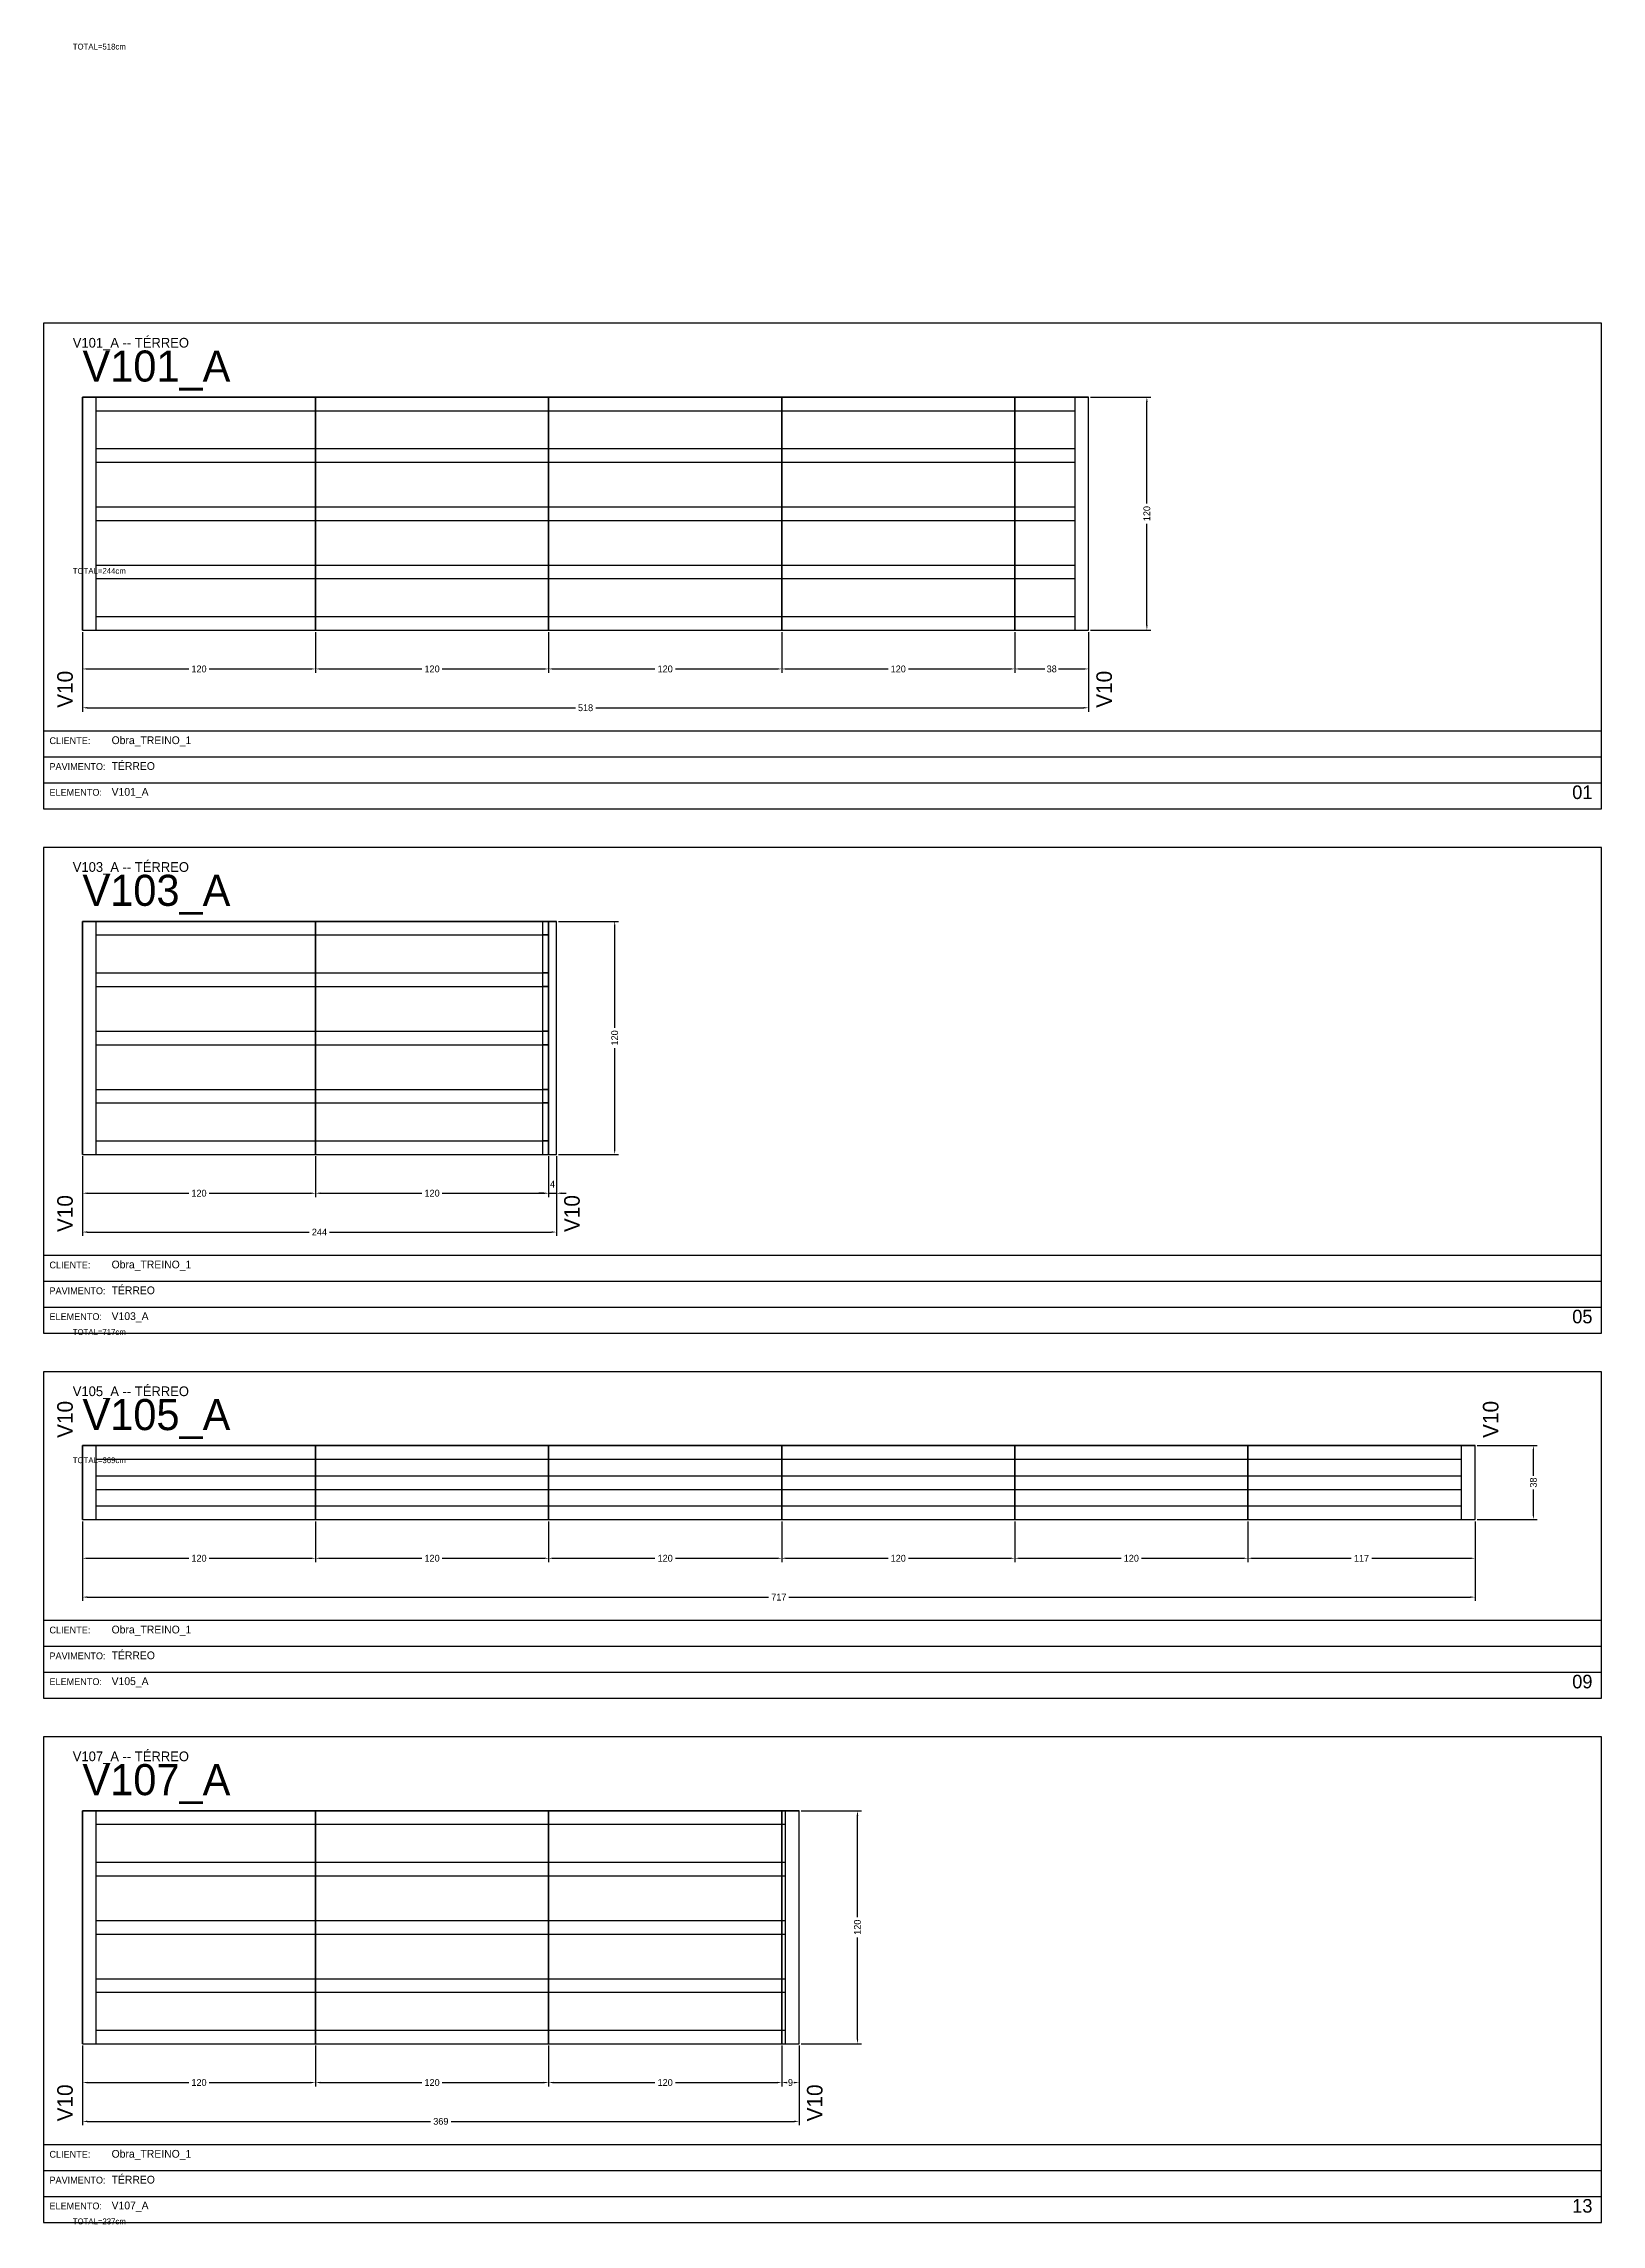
# Model space of a CAD drawing. Header units: metres. Extents: x 0 to 3268, y -4496 to 124.
# Drawn here: x 0 to 802, y -999 to 124 of the extents above; entities that cross this region are included whole.
import ezdxf

# ---------------------------------------------------------------- set-up
doc = ezdxf.new("R2010")
doc.units = ezdxf.units.M
for name, color, linetype in [('5', 5, 'Continuous'), ('BORDA_CELULA', 9, 'Continuous'), ('CARIMBO', 9, 'Continuous'), ('COTA', 241, 'Continuous'), ('NOMENCLATURA', 7, 'Continuous'), ('Painéis', 200, 'Continuous'), ('SARR_2.2x7', 40, 'Continuous')]:
    doc.layers.add(name, color=color, linetype=linetype)
doc.dimstyles.new('COTA', dxfattribs={"dimtxt": 3.5, "dimasz": 2.5, "dimexe": 2, "dimexo": 1, "dimgap": 0.9, "dimtad": 1, "dimdec": 0, "dimrnd": 1, "dimcen": 2.5, "dimclrd": 4, "dimclre": 4, "dimclrt": 4, "dimazin": 3, "dimtfac": 1, "dimtmove": 0, "dimatfit": 3})

# ---------------------------------------------------------------- blocks, each defined once
blk = doc.blocks.new('_CLOSEDFILLED')
at = {"color": 0, "linetype": 'BYBLOCK'}
blk.add_solid([(-1, 0.16), (0, 0), (-1, -0.16)], dxfattribs=at)
blk = doc.blocks.new('*D1')
at = {"color": 4}
for p, q in [((20, -179), (20, -200)), ((140, -179), (140, -200)), ((22.5, -198), (74.75, -198)), ((85.25, -198), (137.5, -198))]:
    blk.add_line(p, q, dxfattribs=at)
at = {"layer": 'Defpoints'}
for p in [(20, -178), (140, -178), (20, -198)]:
    blk.add_point(p, dxfattribs=at)
at = {"layer": 'COTA', "color": 4, "xscale": 2.5, "yscale": 2.5, "rotation": 180}
blk.add_blockref('_CLOSEDFILLED', (20, -198), dxfattribs=at)
at = {"layer": 'COTA', "color": 4, "xscale": 2.5, "yscale": 2.5}
blk.add_blockref('_CLOSEDFILLED', (140, -198), dxfattribs=at)
at = {"layer": 'COTA', "color": 4, "insert": (80, -198), "char_height": 3.5, "attachment_point": 5}
blk.add_mtext('120', dxfattribs=at)
blk = doc.blocks.new('*D2')
at = {"color": 4}
for p, q in [((140, -179), (140, -200)), ((260, -179), (260, -200)), ((142.5, -198), (194.75, -198)), ((205.25, -198), (257.5, -198))]:
    blk.add_line(p, q, dxfattribs=at)
at = {"layer": 'Defpoints'}
for p in [(140, -178), (260, -178), (140, -198)]:
    blk.add_point(p, dxfattribs=at)
at = {"layer": 'COTA', "color": 4, "xscale": 2.5, "yscale": 2.5, "rotation": 180}
blk.add_blockref('_CLOSEDFILLED', (140, -198), dxfattribs=at)
at = {"layer": 'COTA', "color": 4, "xscale": 2.5, "yscale": 2.5}
blk.add_blockref('_CLOSEDFILLED', (260, -198), dxfattribs=at)
at = {"layer": 'COTA', "color": 4, "insert": (200, -198), "char_height": 3.5, "attachment_point": 5}
blk.add_mtext('120', dxfattribs=at)
blk = doc.blocks.new('*D3')
at = {"color": 4}
for p, q in [((260, -179), (260, -200)), ((380, -179), (380, -200)), ((262.5, -198), (314.75, -198)), ((325.25, -198), (377.5, -198))]:
    blk.add_line(p, q, dxfattribs=at)
at = {"layer": 'Defpoints'}
for p in [(260, -178), (380, -178), (260, -198)]:
    blk.add_point(p, dxfattribs=at)
at = {"layer": 'COTA', "color": 4, "xscale": 2.5, "yscale": 2.5, "rotation": 180}
blk.add_blockref('_CLOSEDFILLED', (260, -198), dxfattribs=at)
at = {"layer": 'COTA', "color": 4, "xscale": 2.5, "yscale": 2.5}
blk.add_blockref('_CLOSEDFILLED', (380, -198), dxfattribs=at)
at = {"layer": 'COTA', "color": 4, "insert": (320, -198), "char_height": 3.5, "attachment_point": 5}
blk.add_mtext('120', dxfattribs=at)
blk = doc.blocks.new('*D4')
at = {"color": 4}
for p, q in [((380, -179), (380, -200)), ((500, -179), (500, -200)), ((382.5, -198), (434.75, -198)), ((445.25, -198), (497.5, -198))]:
    blk.add_line(p, q, dxfattribs=at)
at = {"layer": 'Defpoints'}
for p in [(380, -178), (500, -178), (380, -198)]:
    blk.add_point(p, dxfattribs=at)
at = {"layer": 'COTA', "color": 4, "xscale": 2.5, "yscale": 2.5, "rotation": 180}
blk.add_blockref('_CLOSEDFILLED', (380, -198), dxfattribs=at)
at = {"layer": 'COTA', "color": 4, "xscale": 2.5, "yscale": 2.5}
blk.add_blockref('_CLOSEDFILLED', (500, -198), dxfattribs=at)
at = {"layer": 'COTA', "color": 4, "insert": (440, -198), "char_height": 3.5, "attachment_point": 5}
blk.add_mtext('120', dxfattribs=at)
blk = doc.blocks.new('*D5')
at = {"color": 4}
for p, q in [((500, -179), (500, -200)), ((538, -179), (538, -200)), ((502.5, -198), (515.5, -198)), ((522.5, -198), (535.5, -198))]:
    blk.add_line(p, q, dxfattribs=at)
at = {"layer": 'Defpoints'}
for p in [(500, -178), (538, -178), (500, -198)]:
    blk.add_point(p, dxfattribs=at)
at = {"layer": 'COTA', "color": 4, "xscale": 2.5, "yscale": 2.5, "rotation": 180}
blk.add_blockref('_CLOSEDFILLED', (500, -198), dxfattribs=at)
at = {"layer": 'COTA', "color": 4, "xscale": 2.5, "yscale": 2.5}
blk.add_blockref('_CLOSEDFILLED', (538, -198), dxfattribs=at)
at = {"layer": 'COTA', "color": 4, "insert": (519, -198), "char_height": 3.5, "attachment_point": 5}
blk.add_mtext('38', dxfattribs=at)
blk = doc.blocks.new('*D6')
at = {"color": 4}
for p, q in [((20, -179), (20, -220)), ((538, -179), (538, -220)), ((22.5, -218), (273.75, -218)), ((284.25, -218), (535.5, -218))]:
    blk.add_line(p, q, dxfattribs=at)
at = {"layer": 'Defpoints'}
for p in [(20, -178), (538, -178), (20, -218)]:
    blk.add_point(p, dxfattribs=at)
at = {"layer": 'COTA', "color": 4, "xscale": 2.5, "yscale": 2.5, "rotation": 180}
blk.add_blockref('_CLOSEDFILLED', (20, -218), dxfattribs=at)
at = {"layer": 'COTA', "color": 4, "xscale": 2.5, "yscale": 2.5}
blk.add_blockref('_CLOSEDFILLED', (538, -218), dxfattribs=at)
at = {"layer": 'COTA', "color": 4, "insert": (279, -218), "char_height": 3.5, "attachment_point": 5}
blk.add_mtext('518', dxfattribs=at)
blk = doc.blocks.new('*D7')
at = {"color": 4}
for p, q in [((539, -58), (570, -58)), ((568, -112.75), (568, -60.5)), ((568, -175.5), (568, -123.25)), ((539, -178), (570, -178))]:
    blk.add_line(p, q, dxfattribs=at)
at = {"layer": 'Defpoints'}
for p in [(538, -58), (538, -178), (568, -178)]:
    blk.add_point(p, dxfattribs=at)
at = {"layer": 'COTA', "color": 4, "xscale": 2.5, "yscale": 2.5}
for p, rotation in [((568, -58), 90), ((568, -178), 270)]:
    blk.add_blockref('_CLOSEDFILLED', p, dxfattribs=dict(at, rotation=rotation))
at = {"layer": 'COTA', "color": 4, "insert": (568, -118), "char_height": 3.5, "attachment_point": 5, "rotation": 90}
blk.add_mtext('120', dxfattribs=at)
blk = doc.blocks.new('*D8')
at = {"color": 4}
for p, q in [((539, -58), (570, -58)), ((568, -112.75), (568, -60.5)), ((568, -175.5), (568, -123.25)), ((539, -178), (570, -178))]:
    blk.add_line(p, q, dxfattribs=at)
at = {"layer": 'Defpoints'}
for p in [(538, -58), (538, -178), (568, -178)]:
    blk.add_point(p, dxfattribs=at)
at = {"layer": 'COTA', "color": 4, "xscale": 2.5, "yscale": 2.5}
for p, rotation in [((568, -58), 90), ((568, -178), 270)]:
    blk.add_blockref('_CLOSEDFILLED', p, dxfattribs=dict(at, rotation=rotation))
at = {"layer": 'COTA', "color": 4, "insert": (568, -118), "char_height": 3.5, "attachment_point": 5, "rotation": 90}
blk.add_mtext('120', dxfattribs=at)
blk = doc.blocks.new('*D9')
at = {"color": 4}
for p, q in [((539, -58), (570, -58)), ((568, -112.75), (568, -60.5)), ((568, -175.5), (568, -123.25)), ((539, -178), (570, -178))]:
    blk.add_line(p, q, dxfattribs=at)
at = {"layer": 'Defpoints'}
for p in [(538, -58), (538, -178), (568, -178)]:
    blk.add_point(p, dxfattribs=at)
at = {"layer": 'COTA', "color": 4, "xscale": 2.5, "yscale": 2.5}
for p, rotation in [((568, -58), 90), ((568, -178), 270)]:
    blk.add_blockref('_CLOSEDFILLED', p, dxfattribs=dict(at, rotation=rotation))
at = {"layer": 'COTA', "color": 4, "insert": (568, -118), "char_height": 3.5, "attachment_point": 5, "rotation": 90}
blk.add_mtext('120', dxfattribs=at)
blk = doc.blocks.new('*D10')
at = {"color": 4}
for p, q in [((539, -58), (570, -58)), ((568, -112.75), (568, -60.5)), ((568, -175.5), (568, -123.25)), ((539, -178), (570, -178))]:
    blk.add_line(p, q, dxfattribs=at)
at = {"layer": 'Defpoints'}
for p in [(538, -58), (538, -178), (568, -178)]:
    blk.add_point(p, dxfattribs=at)
at = {"layer": 'COTA', "color": 4, "xscale": 2.5, "yscale": 2.5}
for p, rotation in [((568, -58), 90), ((568, -178), 270)]:
    blk.add_blockref('_CLOSEDFILLED', p, dxfattribs=dict(at, rotation=rotation))
at = {"layer": 'COTA', "color": 4, "insert": (568, -118), "char_height": 3.5, "attachment_point": 5, "rotation": 90}
blk.add_mtext('120', dxfattribs=at)
blk = doc.blocks.new('*D11')
at = {"color": 4}
for p, q in [((539, -58), (570, -58)), ((568, -112.75), (568, -60.5)), ((568, -175.5), (568, -123.25)), ((539, -178), (570, -178))]:
    blk.add_line(p, q, dxfattribs=at)
at = {"layer": 'Defpoints'}
for p in [(538, -58), (538, -178), (568, -178)]:
    blk.add_point(p, dxfattribs=at)
at = {"layer": 'COTA', "color": 4, "xscale": 2.5, "yscale": 2.5}
for p, rotation in [((568, -58), 90), ((568, -178), 270)]:
    blk.add_blockref('_CLOSEDFILLED', p, dxfattribs=dict(at, rotation=rotation))
at = {"layer": 'COTA', "color": 4, "insert": (568, -118), "char_height": 3.5, "attachment_point": 5, "rotation": 90}
blk.add_mtext('120', dxfattribs=at)
blk = doc.blocks.new('*D37')
at = {"color": 4}
for p, q in [((20, -449), (20, -470)), ((140, -449), (140, -470)), ((22.5, -468), (74.75, -468)), ((85.25, -468), (137.5, -468))]:
    blk.add_line(p, q, dxfattribs=at)
at = {"layer": 'Defpoints'}
for p in [(20, -448), (140, -448), (20, -468)]:
    blk.add_point(p, dxfattribs=at)
at = {"layer": 'COTA', "color": 4, "xscale": 2.5, "yscale": 2.5, "rotation": 180}
blk.add_blockref('_CLOSEDFILLED', (20, -468), dxfattribs=at)
at = {"layer": 'COTA', "color": 4, "xscale": 2.5, "yscale": 2.5}
blk.add_blockref('_CLOSEDFILLED', (140, -468), dxfattribs=at)
at = {"layer": 'COTA', "color": 4, "insert": (80, -468), "char_height": 3.5, "attachment_point": 5}
blk.add_mtext('120', dxfattribs=at)
blk = doc.blocks.new('*D38')
at = {"color": 4}
for p, q in [((140, -449), (140, -470)), ((260, -449), (260, -470)), ((142.5, -468), (194.75, -468)), ((205.25, -468), (257.5, -468))]:
    blk.add_line(p, q, dxfattribs=at)
at = {"layer": 'Defpoints'}
for p in [(140, -448), (260, -448), (140, -468)]:
    blk.add_point(p, dxfattribs=at)
at = {"layer": 'COTA', "color": 4, "xscale": 2.5, "yscale": 2.5, "rotation": 180}
blk.add_blockref('_CLOSEDFILLED', (140, -468), dxfattribs=at)
at = {"layer": 'COTA', "color": 4, "xscale": 2.5, "yscale": 2.5}
blk.add_blockref('_CLOSEDFILLED', (260, -468), dxfattribs=at)
at = {"layer": 'COTA', "color": 4, "insert": (200, -468), "char_height": 3.5, "attachment_point": 5}
blk.add_mtext('120', dxfattribs=at)
blk = doc.blocks.new('*D39')
at = {"color": 4}
for p, q in [((260, -449), (260, -470)), ((264, -449), (264, -470)), ((257.5, -468), (255, -468)), ((260, -468), (264, -468)), ((266.5, -468), (269, -468))]:
    blk.add_line(p, q, dxfattribs=at)
at = {"layer": 'Defpoints'}
for p in [(260, -448), (264, -448), (260, -468)]:
    blk.add_point(p, dxfattribs=at)
at = {"layer": 'COTA', "color": 4, "xscale": 2.5, "yscale": 2.5}
blk.add_blockref('_CLOSEDFILLED', (260, -468), dxfattribs=at)
at = {"layer": 'COTA', "color": 4, "xscale": 2.5, "yscale": 2.5, "rotation": 180}
blk.add_blockref('_CLOSEDFILLED', (264, -468), dxfattribs=at)
at = {"layer": 'COTA', "color": 4, "insert": (262, -463.35), "char_height": 3.5, "attachment_point": 5}
blk.add_mtext('4', dxfattribs=at)
blk = doc.blocks.new('*D40')
at = {"color": 4}
for p, q in [((20, -449), (20, -490)), ((264, -449), (264, -490)), ((22.5, -488), (136.75, -488)), ((147.25, -488), (261.5, -488))]:
    blk.add_line(p, q, dxfattribs=at)
at = {"layer": 'Defpoints'}
for p in [(20, -448), (264, -448), (20, -488)]:
    blk.add_point(p, dxfattribs=at)
at = {"layer": 'COTA', "color": 4, "xscale": 2.5, "yscale": 2.5, "rotation": 180}
blk.add_blockref('_CLOSEDFILLED', (20, -488), dxfattribs=at)
at = {"layer": 'COTA', "color": 4, "xscale": 2.5, "yscale": 2.5}
blk.add_blockref('_CLOSEDFILLED', (264, -488), dxfattribs=at)
at = {"layer": 'COTA', "color": 4, "insert": (142, -488), "char_height": 3.5, "attachment_point": 5}
blk.add_mtext('244', dxfattribs=at)
blk = doc.blocks.new('*D41')
at = {"color": 4}
for p, q in [((265, -328), (296, -328)), ((294, -382.75), (294, -330.5)), ((294, -445.5), (294, -393.25)), ((265, -448), (296, -448))]:
    blk.add_line(p, q, dxfattribs=at)
at = {"layer": 'Defpoints'}
for p in [(264, -328), (264, -448), (294, -448)]:
    blk.add_point(p, dxfattribs=at)
at = {"layer": 'COTA', "color": 4, "xscale": 2.5, "yscale": 2.5}
for p, rotation in [((294, -328), 90), ((294, -448), 270)]:
    blk.add_blockref('_CLOSEDFILLED', p, dxfattribs=dict(at, rotation=rotation))
at = {"layer": 'COTA', "color": 4, "insert": (294, -388), "char_height": 3.5, "attachment_point": 5, "rotation": 90}
blk.add_mtext('120', dxfattribs=at)
blk = doc.blocks.new('*D42')
at = {"color": 4}
for p, q in [((265, -328), (296, -328)), ((294, -382.75), (294, -330.5)), ((294, -445.5), (294, -393.25)), ((265, -448), (296, -448))]:
    blk.add_line(p, q, dxfattribs=at)
at = {"layer": 'Defpoints'}
for p in [(264, -328), (264, -448), (294, -448)]:
    blk.add_point(p, dxfattribs=at)
at = {"layer": 'COTA', "color": 4, "xscale": 2.5, "yscale": 2.5}
for p, rotation in [((294, -328), 90), ((294, -448), 270)]:
    blk.add_blockref('_CLOSEDFILLED', p, dxfattribs=dict(at, rotation=rotation))
at = {"layer": 'COTA', "color": 4, "insert": (294, -388), "char_height": 3.5, "attachment_point": 5, "rotation": 90}
blk.add_mtext('120', dxfattribs=at)
blk = doc.blocks.new('*D43')
at = {"color": 4}
for p, q in [((265, -328), (296, -328)), ((294, -382.75), (294, -330.5)), ((294, -445.5), (294, -393.25)), ((265, -448), (296, -448))]:
    blk.add_line(p, q, dxfattribs=at)
at = {"layer": 'Defpoints'}
for p in [(264, -328), (264, -448), (294, -448)]:
    blk.add_point(p, dxfattribs=at)
at = {"layer": 'COTA', "color": 4, "xscale": 2.5, "yscale": 2.5}
for p, rotation in [((294, -328), 90), ((294, -448), 270)]:
    blk.add_blockref('_CLOSEDFILLED', p, dxfattribs=dict(at, rotation=rotation))
at = {"layer": 'COTA', "color": 4, "insert": (294, -388), "char_height": 3.5, "attachment_point": 5, "rotation": 90}
blk.add_mtext('120', dxfattribs=at)
blk = doc.blocks.new('*D69')
at = {"color": 4}
for p, q in [((20, -637), (20, -658)), ((140, -637), (140, -658)), ((22.5, -656), (74.75, -656)), ((85.25, -656), (137.5, -656))]:
    blk.add_line(p, q, dxfattribs=at)
at = {"layer": 'Defpoints'}
for p in [(20, -636), (140, -636), (20, -656)]:
    blk.add_point(p, dxfattribs=at)
at = {"layer": 'COTA', "color": 4, "xscale": 2.5, "yscale": 2.5, "rotation": 180}
blk.add_blockref('_CLOSEDFILLED', (20, -656), dxfattribs=at)
at = {"layer": 'COTA', "color": 4, "xscale": 2.5, "yscale": 2.5}
blk.add_blockref('_CLOSEDFILLED', (140, -656), dxfattribs=at)
at = {"layer": 'COTA', "color": 4, "insert": (80, -656), "char_height": 3.5, "attachment_point": 5}
blk.add_mtext('120', dxfattribs=at)
blk = doc.blocks.new('*D70')
at = {"color": 4}
for p, q in [((140, -637), (140, -658)), ((260, -637), (260, -658)), ((142.5, -656), (194.75, -656)), ((205.25, -656), (257.5, -656))]:
    blk.add_line(p, q, dxfattribs=at)
at = {"layer": 'Defpoints'}
for p in [(140, -636), (260, -636), (140, -656)]:
    blk.add_point(p, dxfattribs=at)
at = {"layer": 'COTA', "color": 4, "xscale": 2.5, "yscale": 2.5, "rotation": 180}
blk.add_blockref('_CLOSEDFILLED', (140, -656), dxfattribs=at)
at = {"layer": 'COTA', "color": 4, "xscale": 2.5, "yscale": 2.5}
blk.add_blockref('_CLOSEDFILLED', (260, -656), dxfattribs=at)
at = {"layer": 'COTA', "color": 4, "insert": (200, -656), "char_height": 3.5, "attachment_point": 5}
blk.add_mtext('120', dxfattribs=at)
blk = doc.blocks.new('*D71')
at = {"color": 4}
for p, q in [((260, -637), (260, -658)), ((380, -637), (380, -658)), ((262.5, -656), (314.75, -656)), ((325.25, -656), (377.5, -656))]:
    blk.add_line(p, q, dxfattribs=at)
at = {"layer": 'Defpoints'}
for p in [(260, -636), (380, -636), (260, -656)]:
    blk.add_point(p, dxfattribs=at)
at = {"layer": 'COTA', "color": 4, "xscale": 2.5, "yscale": 2.5, "rotation": 180}
blk.add_blockref('_CLOSEDFILLED', (260, -656), dxfattribs=at)
at = {"layer": 'COTA', "color": 4, "xscale": 2.5, "yscale": 2.5}
blk.add_blockref('_CLOSEDFILLED', (380, -656), dxfattribs=at)
at = {"layer": 'COTA', "color": 4, "insert": (320, -656), "char_height": 3.5, "attachment_point": 5}
blk.add_mtext('120', dxfattribs=at)
blk = doc.blocks.new('*D72')
at = {"color": 4}
for p, q in [((380, -637), (380, -658)), ((500, -637), (500, -658)), ((382.5, -656), (434.75, -656)), ((445.25, -656), (497.5, -656))]:
    blk.add_line(p, q, dxfattribs=at)
at = {"layer": 'Defpoints'}
for p in [(380, -636), (500, -636), (380, -656)]:
    blk.add_point(p, dxfattribs=at)
at = {"layer": 'COTA', "color": 4, "xscale": 2.5, "yscale": 2.5, "rotation": 180}
blk.add_blockref('_CLOSEDFILLED', (380, -656), dxfattribs=at)
at = {"layer": 'COTA', "color": 4, "xscale": 2.5, "yscale": 2.5}
blk.add_blockref('_CLOSEDFILLED', (500, -656), dxfattribs=at)
at = {"layer": 'COTA', "color": 4, "insert": (440, -656), "char_height": 3.5, "attachment_point": 5}
blk.add_mtext('120', dxfattribs=at)
blk = doc.blocks.new('*D73')
at = {"color": 4}
for p, q in [((500, -637), (500, -658)), ((620, -637), (620, -658)), ((502.5, -656), (554.75, -656)), ((565.25, -656), (617.5, -656))]:
    blk.add_line(p, q, dxfattribs=at)
at = {"layer": 'Defpoints'}
for p in [(500, -636), (620, -636), (500, -656)]:
    blk.add_point(p, dxfattribs=at)
at = {"layer": 'COTA', "color": 4, "xscale": 2.5, "yscale": 2.5, "rotation": 180}
blk.add_blockref('_CLOSEDFILLED', (500, -656), dxfattribs=at)
at = {"layer": 'COTA', "color": 4, "xscale": 2.5, "yscale": 2.5}
blk.add_blockref('_CLOSEDFILLED', (620, -656), dxfattribs=at)
at = {"layer": 'COTA', "color": 4, "insert": (560, -656), "char_height": 3.5, "attachment_point": 5}
blk.add_mtext('120', dxfattribs=at)
blk = doc.blocks.new('*D74')
at = {"color": 4}
for p, q in [((620, -637), (620, -658)), ((737, -637), (737, -658)), ((622.5, -656), (673.25, -656)), ((683.75, -656), (734.5, -656))]:
    blk.add_line(p, q, dxfattribs=at)
at = {"layer": 'Defpoints'}
for p in [(620, -636), (737, -636), (620, -656)]:
    blk.add_point(p, dxfattribs=at)
at = {"layer": 'COTA', "color": 4, "xscale": 2.5, "yscale": 2.5, "rotation": 180}
blk.add_blockref('_CLOSEDFILLED', (620, -656), dxfattribs=at)
at = {"layer": 'COTA', "color": 4, "xscale": 2.5, "yscale": 2.5}
blk.add_blockref('_CLOSEDFILLED', (737, -656), dxfattribs=at)
at = {"layer": 'COTA', "color": 4, "insert": (678.5, -656), "char_height": 3.5, "attachment_point": 5}
blk.add_mtext('117', dxfattribs=at)
blk = doc.blocks.new('*D75')
at = {"color": 4}
for p, q in [((20, -637), (20, -678)), ((737, -637), (737, -678)), ((22.5, -676), (373.25, -676)), ((383.75, -676), (734.5, -676))]:
    blk.add_line(p, q, dxfattribs=at)
at = {"layer": 'Defpoints'}
for p in [(20, -636), (737, -636), (20, -676)]:
    blk.add_point(p, dxfattribs=at)
at = {"layer": 'COTA', "color": 4, "xscale": 2.5, "yscale": 2.5, "rotation": 180}
blk.add_blockref('_CLOSEDFILLED', (20, -676), dxfattribs=at)
at = {"layer": 'COTA', "color": 4, "xscale": 2.5, "yscale": 2.5}
blk.add_blockref('_CLOSEDFILLED', (737, -676), dxfattribs=at)
at = {"layer": 'COTA', "color": 4, "insert": (378.5, -676), "char_height": 3.5, "attachment_point": 5}
blk.add_mtext('717', dxfattribs=at)
blk = doc.blocks.new('*D76')
at = {"color": 4}
for p, q in [((738, -598), (769, -598)), ((767, -613.5), (767, -600.5)), ((767, -633.5), (767, -620.5)), ((738, -636), (769, -636))]:
    blk.add_line(p, q, dxfattribs=at)
at = {"layer": 'Defpoints'}
for p in [(737, -598), (737, -636), (767, -636)]:
    blk.add_point(p, dxfattribs=at)
at = {"layer": 'COTA', "color": 4, "xscale": 2.5, "yscale": 2.5}
for p, rotation in [((767, -598), 90), ((767, -636), 270)]:
    blk.add_blockref('_CLOSEDFILLED', p, dxfattribs=dict(at, rotation=rotation))
at = {"layer": 'COTA', "color": 4, "insert": (767, -617), "char_height": 3.5, "attachment_point": 5, "rotation": 90}
blk.add_mtext('38', dxfattribs=at)
blk = doc.blocks.new('*D77')
at = {"color": 4}
for p, q in [((738, -598), (769, -598)), ((767, -613.5), (767, -600.5)), ((767, -633.5), (767, -620.5)), ((738, -636), (769, -636))]:
    blk.add_line(p, q, dxfattribs=at)
at = {"layer": 'Defpoints'}
for p in [(737, -598), (737, -636), (767, -636)]:
    blk.add_point(p, dxfattribs=at)
at = {"layer": 'COTA', "color": 4, "xscale": 2.5, "yscale": 2.5}
for p, rotation in [((767, -598), 90), ((767, -636), 270)]:
    blk.add_blockref('_CLOSEDFILLED', p, dxfattribs=dict(at, rotation=rotation))
at = {"layer": 'COTA', "color": 4, "insert": (767, -617), "char_height": 3.5, "attachment_point": 5, "rotation": 90}
blk.add_mtext('38', dxfattribs=at)
blk = doc.blocks.new('*D78')
at = {"color": 4}
for p, q in [((738, -598), (769, -598)), ((767, -613.5), (767, -600.5)), ((767, -633.5), (767, -620.5)), ((738, -636), (769, -636))]:
    blk.add_line(p, q, dxfattribs=at)
at = {"layer": 'Defpoints'}
for p in [(737, -598), (737, -636), (767, -636)]:
    blk.add_point(p, dxfattribs=at)
at = {"layer": 'COTA', "color": 4, "xscale": 2.5, "yscale": 2.5}
for p, rotation in [((767, -598), 90), ((767, -636), 270)]:
    blk.add_blockref('_CLOSEDFILLED', p, dxfattribs=dict(at, rotation=rotation))
at = {"layer": 'COTA', "color": 4, "insert": (767, -617), "char_height": 3.5, "attachment_point": 5, "rotation": 90}
blk.add_mtext('38', dxfattribs=at)
blk = doc.blocks.new('*D79')
at = {"color": 4}
for p, q in [((738, -598), (769, -598)), ((767, -613.5), (767, -600.5)), ((767, -633.5), (767, -620.5)), ((738, -636), (769, -636))]:
    blk.add_line(p, q, dxfattribs=at)
at = {"layer": 'Defpoints'}
for p in [(737, -598), (737, -636), (767, -636)]:
    blk.add_point(p, dxfattribs=at)
at = {"layer": 'COTA', "color": 4, "xscale": 2.5, "yscale": 2.5}
for p, rotation in [((767, -598), 90), ((767, -636), 270)]:
    blk.add_blockref('_CLOSEDFILLED', p, dxfattribs=dict(at, rotation=rotation))
at = {"layer": 'COTA', "color": 4, "insert": (767, -617), "char_height": 3.5, "attachment_point": 5, "rotation": 90}
blk.add_mtext('38', dxfattribs=at)
blk = doc.blocks.new('*D80')
at = {"color": 4}
for p, q in [((738, -598), (769, -598)), ((767, -613.5), (767, -600.5)), ((767, -633.5), (767, -620.5)), ((738, -636), (769, -636))]:
    blk.add_line(p, q, dxfattribs=at)
at = {"layer": 'Defpoints'}
for p in [(737, -598), (737, -636), (767, -636)]:
    blk.add_point(p, dxfattribs=at)
at = {"layer": 'COTA', "color": 4, "xscale": 2.5, "yscale": 2.5}
for p, rotation in [((767, -598), 90), ((767, -636), 270)]:
    blk.add_blockref('_CLOSEDFILLED', p, dxfattribs=dict(at, rotation=rotation))
at = {"layer": 'COTA', "color": 4, "insert": (767, -617), "char_height": 3.5, "attachment_point": 5, "rotation": 90}
blk.add_mtext('38', dxfattribs=at)
blk = doc.blocks.new('*D81')
at = {"color": 4}
for p, q in [((738, -598), (769, -598)), ((767, -613.5), (767, -600.5)), ((767, -633.5), (767, -620.5)), ((738, -636), (769, -636))]:
    blk.add_line(p, q, dxfattribs=at)
at = {"layer": 'Defpoints'}
for p in [(737, -598), (737, -636), (767, -636)]:
    blk.add_point(p, dxfattribs=at)
at = {"layer": 'COTA', "color": 4, "xscale": 2.5, "yscale": 2.5}
for p, rotation in [((767, -598), 90), ((767, -636), 270)]:
    blk.add_blockref('_CLOSEDFILLED', p, dxfattribs=dict(at, rotation=rotation))
at = {"layer": 'COTA', "color": 4, "insert": (767, -617), "char_height": 3.5, "attachment_point": 5, "rotation": 90}
blk.add_mtext('38', dxfattribs=at)
blk = doc.blocks.new('*D121')
at = {"color": 4}
for p, q in [((20, -907), (20, -928)), ((140, -907), (140, -928)), ((22.5, -926), (74.75, -926)), ((85.25, -926), (137.5, -926))]:
    blk.add_line(p, q, dxfattribs=at)
at = {"layer": 'Defpoints'}
for p in [(20, -906), (140, -906), (20, -926)]:
    blk.add_point(p, dxfattribs=at)
at = {"layer": 'COTA', "color": 4, "xscale": 2.5, "yscale": 2.5, "rotation": 180}
blk.add_blockref('_CLOSEDFILLED', (20, -926), dxfattribs=at)
at = {"layer": 'COTA', "color": 4, "xscale": 2.5, "yscale": 2.5}
blk.add_blockref('_CLOSEDFILLED', (140, -926), dxfattribs=at)
at = {"layer": 'COTA', "color": 4, "insert": (80, -926), "char_height": 3.5, "attachment_point": 5}
blk.add_mtext('120', dxfattribs=at)
blk = doc.blocks.new('*D122')
at = {"color": 4}
for p, q in [((140, -907), (140, -928)), ((260, -907), (260, -928)), ((142.5, -926), (194.75, -926)), ((205.25, -926), (257.5, -926))]:
    blk.add_line(p, q, dxfattribs=at)
at = {"layer": 'Defpoints'}
for p in [(140, -906), (260, -906), (140, -926)]:
    blk.add_point(p, dxfattribs=at)
at = {"layer": 'COTA', "color": 4, "xscale": 2.5, "yscale": 2.5, "rotation": 180}
blk.add_blockref('_CLOSEDFILLED', (140, -926), dxfattribs=at)
at = {"layer": 'COTA', "color": 4, "xscale": 2.5, "yscale": 2.5}
blk.add_blockref('_CLOSEDFILLED', (260, -926), dxfattribs=at)
at = {"layer": 'COTA', "color": 4, "insert": (200, -926), "char_height": 3.5, "attachment_point": 5}
blk.add_mtext('120', dxfattribs=at)
blk = doc.blocks.new('*D123')
at = {"color": 4}
for p, q in [((260, -907), (260, -928)), ((380, -907), (380, -928)), ((262.5, -926), (314.75, -926)), ((325.25, -926), (377.5, -926))]:
    blk.add_line(p, q, dxfattribs=at)
at = {"layer": 'Defpoints'}
for p in [(260, -906), (380, -906), (260, -926)]:
    blk.add_point(p, dxfattribs=at)
at = {"layer": 'COTA', "color": 4, "xscale": 2.5, "yscale": 2.5, "rotation": 180}
blk.add_blockref('_CLOSEDFILLED', (260, -926), dxfattribs=at)
at = {"layer": 'COTA', "color": 4, "xscale": 2.5, "yscale": 2.5}
blk.add_blockref('_CLOSEDFILLED', (380, -926), dxfattribs=at)
at = {"layer": 'COTA', "color": 4, "insert": (320, -926), "char_height": 3.5, "attachment_point": 5}
blk.add_mtext('120', dxfattribs=at)
blk = doc.blocks.new('*D124')
at = {"color": 4}
for p, q in [((380, -907), (380, -928)), ((389, -907), (389, -928)), ((382.5, -926), (382.75, -926)), ((386.25, -926), (386.5, -926))]:
    blk.add_line(p, q, dxfattribs=at)
at = {"layer": 'Defpoints'}
for p in [(380, -906), (389, -906), (380, -926)]:
    blk.add_point(p, dxfattribs=at)
at = {"layer": 'COTA', "color": 4, "xscale": 2.5, "yscale": 2.5, "rotation": 180}
blk.add_blockref('_CLOSEDFILLED', (380, -926), dxfattribs=at)
at = {"layer": 'COTA', "color": 4, "xscale": 2.5, "yscale": 2.5}
blk.add_blockref('_CLOSEDFILLED', (389, -926), dxfattribs=at)
at = {"layer": 'COTA', "color": 4, "insert": (384.5, -926), "char_height": 3.5, "attachment_point": 5}
blk.add_mtext('9', dxfattribs=at)
blk = doc.blocks.new('*D125')
at = {"color": 4}
for p, q in [((20, -907), (20, -948)), ((389, -907), (389, -948)), ((22.5, -946), (199.25, -946)), ((209.75, -946), (386.5, -946))]:
    blk.add_line(p, q, dxfattribs=at)
at = {"layer": 'Defpoints'}
for p in [(20, -906), (389, -906), (20, -946)]:
    blk.add_point(p, dxfattribs=at)
at = {"layer": 'COTA', "color": 4, "xscale": 2.5, "yscale": 2.5, "rotation": 180}
blk.add_blockref('_CLOSEDFILLED', (20, -946), dxfattribs=at)
at = {"layer": 'COTA', "color": 4, "xscale": 2.5, "yscale": 2.5}
blk.add_blockref('_CLOSEDFILLED', (389, -946), dxfattribs=at)
at = {"layer": 'COTA', "color": 4, "insert": (204.5, -946), "char_height": 3.5, "attachment_point": 5}
blk.add_mtext('369', dxfattribs=at)
blk = doc.blocks.new('*D126')
at = {"color": 4}
for p, q in [((390, -786), (421, -786)), ((419, -840.75), (419, -788.5)), ((419, -903.5), (419, -851.25)), ((390, -906), (421, -906))]:
    blk.add_line(p, q, dxfattribs=at)
at = {"layer": 'Defpoints'}
for p in [(389, -786), (389, -906), (419, -906)]:
    blk.add_point(p, dxfattribs=at)
at = {"layer": 'COTA', "color": 4, "xscale": 2.5, "yscale": 2.5}
for p, rotation in [((419, -786), 90), ((419, -906), 270)]:
    blk.add_blockref('_CLOSEDFILLED', p, dxfattribs=dict(at, rotation=rotation))
at = {"layer": 'COTA', "color": 4, "insert": (419, -846), "char_height": 3.5, "attachment_point": 5, "rotation": 90}
blk.add_mtext('120', dxfattribs=at)
blk = doc.blocks.new('*D127')
at = {"color": 4}
for p, q in [((390, -786), (421, -786)), ((419, -840.75), (419, -788.5)), ((419, -903.5), (419, -851.25)), ((390, -906), (421, -906))]:
    blk.add_line(p, q, dxfattribs=at)
at = {"layer": 'Defpoints'}
for p in [(389, -786), (389, -906), (419, -906)]:
    blk.add_point(p, dxfattribs=at)
at = {"layer": 'COTA', "color": 4, "xscale": 2.5, "yscale": 2.5}
for p, rotation in [((419, -786), 90), ((419, -906), 270)]:
    blk.add_blockref('_CLOSEDFILLED', p, dxfattribs=dict(at, rotation=rotation))
at = {"layer": 'COTA', "color": 4, "insert": (419, -846), "char_height": 3.5, "attachment_point": 5, "rotation": 90}
blk.add_mtext('120', dxfattribs=at)
blk = doc.blocks.new('*D128')
at = {"color": 4}
for p, q in [((390, -786), (421, -786)), ((419, -840.75), (419, -788.5)), ((419, -903.5), (419, -851.25)), ((390, -906), (421, -906))]:
    blk.add_line(p, q, dxfattribs=at)
at = {"layer": 'Defpoints'}
for p in [(389, -786), (389, -906), (419, -906)]:
    blk.add_point(p, dxfattribs=at)
at = {"layer": 'COTA', "color": 4, "xscale": 2.5, "yscale": 2.5}
for p, rotation in [((419, -786), 90), ((419, -906), 270)]:
    blk.add_blockref('_CLOSEDFILLED', p, dxfattribs=dict(at, rotation=rotation))
at = {"layer": 'COTA', "color": 4, "insert": (419, -846), "char_height": 3.5, "attachment_point": 5, "rotation": 90}
blk.add_mtext('120', dxfattribs=at)
blk = doc.blocks.new('*D129')
at = {"color": 4}
for p, q in [((390, -786), (421, -786)), ((419, -840.75), (419, -788.5)), ((419, -903.5), (419, -851.25)), ((390, -906), (421, -906))]:
    blk.add_line(p, q, dxfattribs=at)
at = {"layer": 'Defpoints'}
for p in [(389, -786), (389, -906), (419, -906)]:
    blk.add_point(p, dxfattribs=at)
at = {"layer": 'COTA', "color": 4, "xscale": 2.5, "yscale": 2.5}
for p, rotation in [((419, -786), 90), ((419, -906), 270)]:
    blk.add_blockref('_CLOSEDFILLED', p, dxfattribs=dict(at, rotation=rotation))
at = {"layer": 'COTA', "color": 4, "insert": (419, -846), "char_height": 3.5, "attachment_point": 5, "rotation": 90}
blk.add_mtext('120', dxfattribs=at)

msp = doc.modelspace()

# ---------------------------------------------------------------- linework, layer by layer
at = {"layer": 'BORDA_CELULA'}
for points in [[(0, -270), (802, -270), (802, -20), (0, -20)], [(0, -270), (802, -270), (802, -230), (0, -230)], [(0, -540), (802, -540), (802, -290), (0, -290)], [(0, -540), (802, -540), (802, -500), (0, -500)], [(0, -728), (802, -728), (802, -560), (0, -560)], [(0, -728), (802, -728), (802, -688), (0, -688)], [(0, -998), (802, -998), (802, -748), (0, -748)], [(0, -998), (802, -998), (802, -958), (0, -958)]]:
    msp.add_lwpolyline(points, close=True, dxfattribs=at)
at = {"layer": 'CARIMBO'}
for p, q in [((0, -243.3), (802, -243.3)), ((0, -256.7), (802, -256.7)), ((0, -270), (802, -270)), ((0, -513.3), (802, -513.3)), ((0, -526.7), (802, -526.7)), ((0, -540), (802, -540)), ((0, -701.3), (802, -701.3)), ((0, -714.7), (802, -714.7)), ((0, -728), (802, -728)), ((0, -971.3), (802, -971.3)), ((0, -984.7), (802, -984.7)), ((0, -998), (802, -998))]:
    msp.add_line(p, q, dxfattribs=at)
at = {"layer": 'Painéis'}
for points in [[(20, -178), (20, -58)], [(20, -58), (140, -58)], [(20, -178), (140, -178), (140, -58), (20, -58), (20, -178)], [(140, -178), (140, -58)], [(140, -58), (260, -58)], [(140, -178), (260, -178), (260, -58), (140, -58), (140, -178)], [(260, -178), (260, -58)], [(260, -58), (380, -58)], [(260, -178), (380, -178), (380, -58), (260, -58), (260, -178)], [(380, -178), (380, -58)], [(380, -58), (500, -58)], [(380, -178), (500, -178), (500, -58), (380, -58), (380, -178)], [(500, -178), (500, -58)], [(500, -58), (538, -58)], [(500, -178), (538, -178), (538, -58), (500, -58), (500, -178)], [(538, -178), (538, -58)], [(20, -178), (140, -178)], [(140, -178), (260, -178)], [(260, -178), (380, -178)], [(380, -178), (500, -178)], [(500, -178), (538, -178)], [(20, -448), (20, -328)], [(20, -328), (140, -328)], [(20, -448), (140, -448), (140, -328), (20, -328), (20, -448)], [(140, -448), (140, -328)], [(140, -328), (260, -328)], [(140, -448), (260, -448), (260, -328), (140, -328), (140, -448)], [(260, -448), (260, -328)], [(260, -328), (264, -328)], [(260, -448), (264, -448), (264, -328), (260, -328), (260, -448)], [(264, -448), (264, -328)], [(20, -448), (140, -448)], [(140, -448), (260, -448)], [(260, -448), (264, -448)], [(20, -636), (20, -598)], [(20, -598), (140, -598)], [(20, -636), (140, -636), (140, -598), (20, -598), (20, -636)], [(140, -636), (140, -598)], [(140, -598), (260, -598)], [(140, -636), (260, -636), (260, -598), (140, -598), (140, -636)], [(260, -636), (260, -598)], [(260, -598), (380, -598)], [(260, -636), (380, -636), (380, -598), (260, -598), (260, -636)], [(380, -636), (380, -598)], [(380, -598), (500, -598)], [(380, -636), (500, -636), (500, -598), (380, -598), (380, -636)], [(500, -636), (500, -598)], [(500, -598), (620, -598)], [(500, -636), (620, -636), (620, -598), (500, -598), (500, -636)], [(620, -636), (620, -598)], [(620, -598), (737, -598)], [(620, -636), (737, -636), (737, -598), (620, -598), (620, -636)], [(737, -636), (737, -598)], [(20, -636), (140, -636)], [(140, -636), (260, -636)], [(260, -636), (380, -636)], [(380, -636), (500, -636)], [(500, -636), (620, -636)], [(620, -636), (737, -636)], [(20, -906), (20, -786)], [(20, -786), (140, -786)], [(20, -906), (140, -906), (140, -786), (20, -786), (20, -906)], [(140, -906), (140, -786)], [(140, -786), (260, -786)], [(140, -906), (260, -906), (260, -786), (140, -786), (140, -906)], [(260, -906), (260, -786)], [(260, -786), (380, -786)], [(260, -906), (380, -906), (380, -786), (260, -786), (260, -906)], [(380, -906), (380, -786)], [(380, -786), (389, -786)], [(380, -906), (389, -906), (389, -786), (380, -786), (380, -906)], [(389, -906), (389, -786)], [(20, -906), (140, -906)], [(140, -906), (260, -906)], [(260, -906), (380, -906)], [(380, -906), (389, -906)]]:
    msp.add_lwpolyline(points, dxfattribs=at)
at = {"layer": 'SARR_2.2x7'}
for points in [[(27, -178), (27, -58)], [(27, -65), (140, -65)], [(140, -65), (260, -65)], [(260, -65), (380, -65)], [(380, -65), (500, -65)], [(500, -65), (531, -65)], [(531, -178), (531, -58)], [(27, -84.5), (140, -84.5)], [(140, -84.5), (260, -84.5)], [(260, -84.5), (380, -84.5)], [(380, -84.5), (500, -84.5)], [(500, -84.5), (531, -84.5)], [(27, -91.5), (140, -91.5)], [(140, -91.5), (260, -91.5)], [(260, -91.5), (380, -91.5)], [(380, -91.5), (500, -91.5)], [(500, -91.5), (531, -91.5)], [(27, -114.5), (140, -114.5)], [(27, -121.5), (140, -121.5)], [(140, -114.5), (260, -114.5)], [(140, -121.5), (260, -121.5)], [(260, -114.5), (380, -114.5)], [(260, -121.5), (380, -121.5)], [(380, -114.5), (500, -114.5)], [(380, -121.5), (500, -121.5)], [(500, -114.5), (531, -114.5)], [(500, -121.5), (531, -121.5)], [(27, -144.5), (140, -144.5)], [(140, -144.5), (260, -144.5)], [(260, -144.5), (380, -144.5)], [(380, -144.5), (500, -144.5)], [(500, -144.5), (531, -144.5)], [(27, -151.5), (140, -151.5)], [(140, -151.5), (260, -151.5)], [(260, -151.5), (380, -151.5)], [(380, -151.5), (500, -151.5)], [(500, -151.5), (531, -151.5)], [(27, -171), (140, -171)], [(140, -171), (260, -171)], [(260, -171), (380, -171)], [(380, -171), (500, -171)], [(500, -171), (531, -171)], [(27, -448), (27, -328)], [(27, -335), (140, -335)], [(140, -335), (260, -335)], [(257, -448), (257, -328)], [(260, -335), (257, -335)], [(27, -354.5), (140, -354.5)], [(140, -354.5), (260, -354.5)], [(260, -354.5), (257, -354.5)], [(27, -361.5), (140, -361.5)], [(140, -361.5), (260, -361.5)], [(260, -361.5), (257, -361.5)], [(27, -384.5), (140, -384.5)], [(27, -391.5), (140, -391.5)], [(140, -384.5), (260, -384.5)], [(140, -391.5), (260, -391.5)], [(260, -384.5), (257, -384.5)], [(260, -391.5), (257, -391.5)], [(27, -414.5), (140, -414.5)], [(140, -414.5), (260, -414.5)], [(260, -414.5), (257, -414.5)], [(27, -421.5), (140, -421.5)], [(140, -421.5), (260, -421.5)], [(260, -421.5), (257, -421.5)], [(27, -441), (140, -441)], [(140, -441), (260, -441)], [(260, -441), (257, -441)], [(27, -636), (27, -598)], [(27, -605), (140, -605)], [(140, -605), (260, -605)], [(260, -605), (380, -605)], [(380, -605), (500, -605)], [(500, -605), (620, -605)], [(620, -605), (730, -605)], [(730, -636), (730, -598)], [(27, -613.5), (140, -613.5)], [(140, -613.5), (260, -613.5)], [(260, -613.5), (380, -613.5)], [(380, -613.5), (500, -613.5)], [(500, -613.5), (620, -613.5)], [(620, -613.5), (730, -613.5)], [(27, -620.5), (140, -620.5)], [(140, -620.5), (260, -620.5)], [(260, -620.5), (380, -620.5)], [(380, -620.5), (500, -620.5)], [(500, -620.5), (620, -620.5)], [(620, -620.5), (730, -620.5)], [(27, -629), (140, -629)], [(140, -629), (260, -629)], [(260, -629), (380, -629)], [(380, -629), (500, -629)], [(500, -629), (620, -629)], [(620, -629), (730, -629)], [(27, -906), (27, -786)], [(382, -906), (382, -786)], [(27, -793), (140, -793)], [(140, -793), (260, -793)], [(260, -793), (380, -793)], [(380, -793), (382, -793)], [(27, -812.5), (140, -812.5)], [(27, -819.5), (140, -819.5)], [(140, -812.5), (260, -812.5)], [(140, -819.5), (260, -819.5)], [(260, -812.5), (380, -812.5)], [(260, -819.5), (380, -819.5)], [(380, -812.5), (382, -812.5)], [(380, -819.5), (382, -819.5)], [(27, -842.5), (140, -842.5)], [(27, -849.5), (140, -849.5)], [(140, -842.5), (260, -842.5)], [(140, -849.5), (260, -849.5)], [(260, -842.5), (380, -842.5)], [(260, -849.5), (380, -849.5)], [(380, -842.5), (382, -842.5)], [(380, -849.5), (382, -849.5)], [(27, -872.5), (140, -872.5)], [(140, -872.5), (260, -872.5)], [(260, -872.5), (380, -872.5)], [(380, -872.5), (382, -872.5)], [(27, -879.5), (140, -879.5)], [(140, -879.5), (260, -879.5)], [(260, -879.5), (380, -879.5)], [(380, -879.5), (382, -879.5)], [(27, -899), (140, -899)], [(140, -899), (260, -899)], [(260, -899), (380, -899)], [(380, -899), (382, -899)]]:
    msp.add_lwpolyline(points, dxfattribs=at)

# ---------------------------------------------------------------- texts
at = {"layer": '5'}
for p in [(15, -218), (550, -218), (15, -488), (276, -488), (15, -594), (749, -594), (15, -946), (401, -946)]:
    msp.add_text('V10', height=8, rotation=90, dxfattribs=at).set_placement(p)
at = {"layer": 'CARIMBO', "color": 9}
for s, p in [('CLIENTE:', (3, -236.7)), ('PAVIMENTO:', (3, -250)), ('ELEMENTO:', (3, -263.3)), ('CLIENTE:', (3, -506.7)), ('PAVIMENTO:', (3, -520)), ('ELEMENTO:', (3, -533.3)), ('CLIENTE:', (3, -694.7)), ('PAVIMENTO:', (3, -708)), ('ELEMENTO:', (3, -721.3)), ('CLIENTE:', (3, -964.7)), ('PAVIMENTO:', (3, -978)), ('ELEMENTO:', (3, -991.3))]:
    msp.add_text(s, height=3.5, dxfattribs=at).set_placement(p)
at = {"layer": 'CARIMBO', "color": 2}
for s, p in [('Obra_TREINO_1', (35, -236.7)), ('TÉRREO', (35, -250)), ('V101_A', (35, -263.3)), ('Obra_TREINO_1', (35, -506.7)), ('TÉRREO', (35, -520)), ('V103_A', (35, -533.3)), ('Obra_TREINO_1', (35, -694.7)), ('TÉRREO', (35, -708)), ('V105_A', (35, -721.3)), ('Obra_TREINO_1', (35, -964.7)), ('TÉRREO', (35, -978)), ('V107_A', (35, -991.3))]:
    msp.add_text(s, height=4, dxfattribs=at).set_placement(p)
at = {"layer": 'CARIMBO', "color": 3}
for s, p in [('01', (787, -265)), ('05', (787, -535)), ('09', (787, -723)), ('13', (787, -993))]:
    msp.add_text(s, height=7, dxfattribs=at).set_placement(p)
at = {"layer": 'COTA'}
for s, p in [('TOTAL=518cm', (15, 121)), ('TOTAL=244cm', (15, -149)), ('TOTAL=717cm', (15, -541)), ('TOTAL=369cm', (15, -607)), ('TOTAL=237cm', (15, -999))]:
    msp.add_text(s, height=3, dxfattribs=at).set_placement(p)
at = {"layer": 'NOMENCLATURA'}
for s, height, p in [('V101_A -- TÉRREO', 5, (15, -32.5)), ('V101_A', 16, (20, -50)), ('V103_A -- TÉRREO', 5, (15, -302.5)), ('V103_A', 16, (20, -320)), ('V105_A -- TÉRREO', 5, (15, -572.5)), ('V105_A', 16, (20, -590)), ('V107_A -- TÉRREO', 5, (15, -760.5)), ('V107_A', 16, (20, -778))]:
    msp.add_text(s, height=height, dxfattribs=at).set_placement(p)

# ---------------------------------------------------------------- dimensions: what is measured, and where the dimension line sits
at = {"layer": 'COTA'}
for base, p1, p2, picture, middle in [((568, -178), (538, -178), (538, -58), '*D7', (568, -118)), ((568, -178), (538, -178), (538, -58), '*D8', (568, -118)), ((568, -178), (538, -178), (538, -58), '*D9', (568, -118)), ((568, -178), (538, -178), (538, -58), '*D10', (568, -118)), ((568, -178), (538, -178), (538, -58), '*D11', (568, -118)), ((294, -448), (264, -448), (264, -328), '*D41', (294, -388)), ((294, -448), (264, -448), (264, -328), '*D42', (294, -388)), ((294, -448), (264, -448), (264, -328), '*D43', (294, -388)), ((767, -636), (737, -636), (737, -598), '*D76', (767, -617)), ((767, -636), (737, -636), (737, -598), '*D77', (767, -617)), ((767, -636), (737, -636), (737, -598), '*D78', (767, -617)), ((767, -636), (737, -636), (737, -598), '*D79', (767, -617)), ((767, -636), (737, -636), (737, -598), '*D80', (767, -617)), ((767, -636), (737, -636), (737, -598), '*D81', (767, -617)), ((419, -906), (389, -906), (389, -786), '*D126', (419, -846)), ((419, -906), (389, -906), (389, -786), '*D127', (419, -846)), ((419, -906), (389, -906), (389, -786), '*D128', (419, -846)), ((419, -906), (389, -906), (389, -786), '*D129', (419, -846))]:
    dim = msp.add_linear_dim(base=base, p1=p1, p2=p2, angle=90, dimstyle='COTA', dxfattribs=at)
    dim.commit()
    dim.dimension.update_dxf_attribs({"geometry": picture, "text_midpoint": middle})
for base, p1, p2, picture, middle in [((20, -198), (20, -178), (140, -178), '*D1', (80, -198)), ((20, -218), (20, -178), (538, -178), '*D6', (279, -218)), ((140, -198), (140, -178), (260, -178), '*D2', (200, -198)), ((260, -198), (260, -178), (380, -178), '*D3', (320, -198)), ((380, -198), (380, -178), (500, -178), '*D4', (440, -198)), ((500, -198), (500, -178), (538, -178), '*D5', (519, -198)), ((20, -468), (20, -448), (140, -448), '*D37', (80, -468)), ((20, -488), (20, -448), (264, -448), '*D40', (142, -488)), ((140, -468), (140, -448), (260, -448), '*D38', (200, -468)), ((260, -468), (260, -448), (264, -448), '*D39', (262, -463.4)), ((20, -656), (20, -636), (140, -636), '*D69', (80, -656)), ((20, -676), (20, -636), (737, -636), '*D75', (378.5, -676)), ((140, -656), (140, -636), (260, -636), '*D70', (200, -656)), ((260, -656), (260, -636), (380, -636), '*D71', (320, -656)), ((380, -656), (380, -636), (500, -636), '*D72', (440, -656)), ((500, -656), (500, -636), (620, -636), '*D73', (560, -656)), ((620, -656), (620, -636), (737, -636), '*D74', (678.5, -656)), ((20, -926), (20, -906), (140, -906), '*D121', (80, -926)), ((20, -946), (20, -906), (389, -906), '*D125', (204.5, -946)), ((140, -926), (140, -906), (260, -906), '*D122', (200, -926)), ((260, -926), (260, -906), (380, -906), '*D123', (320, -926)), ((380, -926), (380, -906), (389, -906), '*D124', (384.5, -926))]:
    dim = msp.add_linear_dim(base=base, p1=p1, p2=p2, dimstyle='COTA', dxfattribs=at)
    dim.commit()
    dim.dimension.update_dxf_attribs({"geometry": picture, "text_midpoint": middle})

doc.saveas('drawing.dxf')
